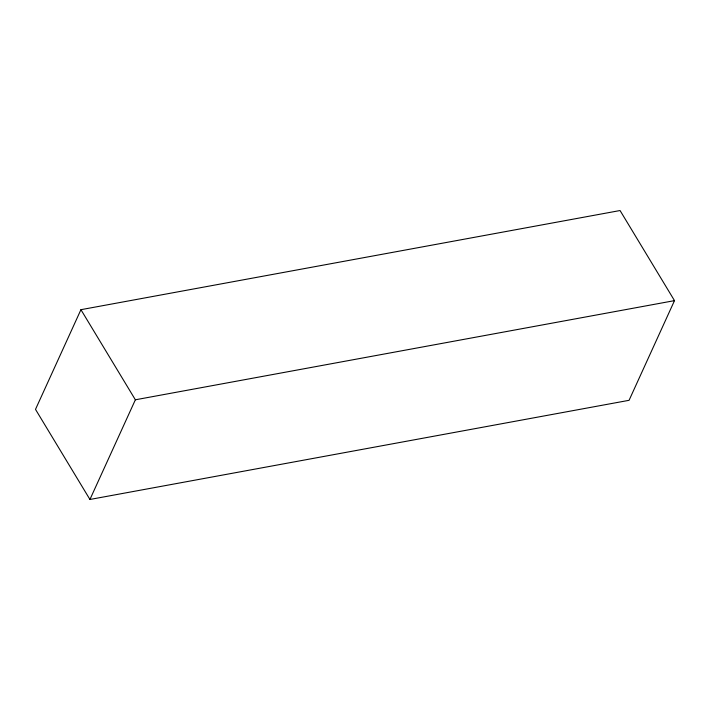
<?xml version="1.0" encoding="UTF-8"?>
<svg xmlns="http://www.w3.org/2000/svg" width="710" height="710" viewBox="0 0 710 710"><rect width="100%" height="100%" fill="white"/><g stroke="black" fill="none" stroke-linecap="round" stroke-linejoin="round"><path stroke-width="1.06" d="M80.931 309.684L35.5 409.368L89.939 499.467L629.069 400.316L674.5 300.632L620.061 210.533L80.931 309.684L135.37 399.792L89.939 499.467M135.37 399.792L674.5 300.632"/></g></svg>
